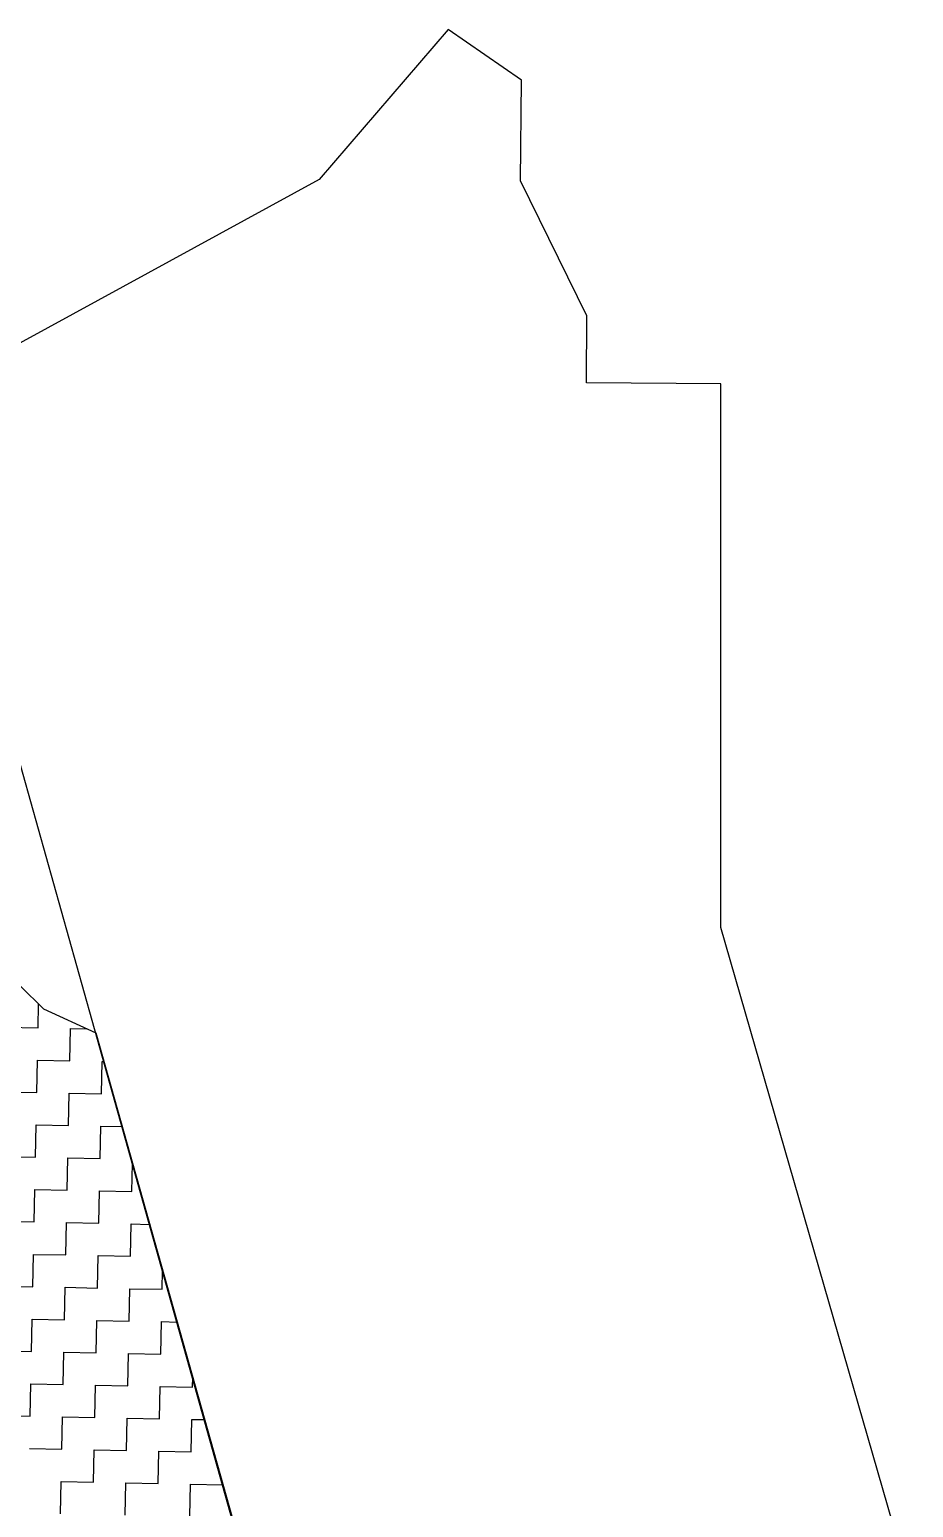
# Model space of a CAD drawing. Header units: metres. Extents: x 276691 to 279396, y 2061581 to 2064323.
# Drawn here: x 279100.6 to 279270.8, y 2063950.5 to 2064235.1 of the extents above; entities that cross this region are included whole.
import ezdxf

# ---------------------------------------------------------------- set-up
doc = ezdxf.new("R2010")
doc.units = ezdxf.units.M
for name, color, linetype in [('POLY_HATCH', 12, 'Continuous'), ('V_BOUND_LINE', 7, 'Continuous'), ('VILLAGE BOUNDRY', 1, 'Continuous')]:
    doc.layers.add(name, color=color, linetype=linetype)

msp = doc.modelspace()

# ---------------------------------------------------------------- linework, layer by layer
at = {"layer": 'POLY_HATCH'}
for p, q in [((279093.65, 2064055.95), (279103.28, 2064046.54)), ((279103.28, 2064046.54), (279113.3, 2064041.87)), ((279113.3, 2064041.87), (279145.24, 2063928.6))]:
    msp.add_line(p, q, dxfattribs=at)
at = {"layer": 'POLY_HATCH', "linetype": 'Continuous'}
for p, q in [((279102.22, 2064042.86), (279102.31, 2064047.48)), ((279095.99, 2064042.98), (279102.22, 2064042.86)), ((279108.32, 2064036.5), (279108.45, 2064042.73)), ((279108.45, 2064042.73), (279111.6, 2064042.66)), ((279101.96, 2064030.4), (279102.09, 2064036.63)), ((279102.09, 2064036.63), (279108.32, 2064036.5)), ((279114.42, 2064030.14), (279114.55, 2064036.37)), ((279114.55, 2064036.37), (279114.85, 2064036.37)), ((279095.73, 2064030.52), (279101.96, 2064030.4)), ((279108.06, 2064024.04), (279108.19, 2064030.27)), ((279108.19, 2064030.27), (279114.42, 2064030.14)), ((279101.71, 2064017.94), (279101.83, 2064024.17)), ((279101.83, 2064024.17), (279108.06, 2064024.04)), ((279114.17, 2064017.68), (279114.29, 2064023.91)), ((279114.29, 2064023.91), (279118.39, 2064023.83)), ((279095.48, 2064018.06), (279101.71, 2064017.94)), ((279107.81, 2064011.58), (279107.94, 2064017.81)), ((279107.94, 2064017.81), (279114.17, 2064017.68)), ((279120.27, 2064011.32), (279120.38, 2064016.75)), ((279101.45, 2064005.48), (279101.58, 2064011.71)), ((279101.58, 2064011.71), (279107.81, 2064011.58)), ((279113.91, 2064005.22), (279114.04, 2064011.45)), ((279114.04, 2064011.45), (279120.27, 2064011.32)), ((279095.22, 2064005.6), (279101.45, 2064005.48)), ((279107.56, 2063999.12), (279107.68, 2064005.35)), ((279107.68, 2064005.35), (279113.91, 2064005.22)), ((279120.02, 2063998.86), (279120.14, 2064005.09)), ((279120.14, 2064005.09), (279123.69, 2064005.02)), ((279101.2, 2063993.01), (279101.32, 2063999.24)), ((279101.32, 2063999.24), (279107.56, 2063999.12)), ((279113.66, 2063992.76), (279113.79, 2063998.99)), ((279113.79, 2063998.99), (279120.02, 2063998.86)), ((279126.12, 2063992.51), (279126.19, 2063996.14)), ((279094.97, 2063993.14), (279101.2, 2063993.01)), ((279107.3, 2063986.66), (279107.43, 2063992.89)), ((279107.43, 2063992.89), (279113.66, 2063992.76)), ((279119.76, 2063986.4), (279119.89, 2063992.63)), ((279119.89, 2063992.63), (279126.12, 2063992.51)), ((279100.94, 2063980.55), (279101.07, 2063986.78)), ((279101.07, 2063986.78), (279107.3, 2063986.66)), ((279113.4, 2063980.3), (279113.53, 2063986.53)), ((279113.53, 2063986.53), (279119.76, 2063986.4)), ((279125.86, 2063980.05), (279125.99, 2063986.28)), ((279125.99, 2063986.28), (279128.99, 2063986.21)), ((279094.71, 2063980.68), (279100.94, 2063980.55)), ((279107.05, 2063974.2), (279107.17, 2063980.43)), ((279107.17, 2063980.43), (279113.4, 2063980.3)), ((279119.51, 2063973.94), (279119.63, 2063980.17)), ((279119.63, 2063980.17), (279125.86, 2063980.05)), ((279131.97, 2063973.69), (279132, 2063975.53)), ((279100.69, 2063968.09), (279100.82, 2063974.32)), ((279100.82, 2063974.32), (279107.05, 2063974.2)), ((279113.15, 2063967.84), (279113.28, 2063974.07)), ((279113.28, 2063974.07), (279119.51, 2063973.94)), ((279125.61, 2063967.58), (279125.74, 2063973.81)), ((279125.74, 2063973.81), (279131.97, 2063973.69)), ((279094.46, 2063968.22), (279100.69, 2063968.09)), ((279106.79, 2063961.74), (279106.92, 2063967.97)), ((279106.92, 2063967.97), (279113.15, 2063967.84)), ((279119.25, 2063961.48), (279119.38, 2063967.71)), ((279119.38, 2063967.71), (279125.61, 2063967.58)), ((279131.71, 2063961.23), (279131.84, 2063967.46)), ((279131.84, 2063967.46), (279134.3, 2063967.41)), ((279100.56, 2063961.86), (279106.79, 2063961.74)), ((279112.89, 2063955.38), (279113.02, 2063961.61)), ((279113.02, 2063961.61), (279119.25, 2063961.48)), ((279125.35, 2063955.12), (279125.48, 2063961.35)), ((279125.48, 2063961.35), (279131.71, 2063961.23)), ((279106.54, 2063949.28), (279106.66, 2063955.51)), ((279106.66, 2063955.51), (279112.89, 2063955.38)), ((279119, 2063949.02), (279119.12, 2063955.25)), ((279119.12, 2063955.25), (279125.35, 2063955.12)), ((279131.46, 2063948.77), (279131.59, 2063955)), ((279131.59, 2063955), (279137.82, 2063954.87)), ((279137.82, 2063954.87), (279137.82, 2063954.92))]:
    msp.add_line(p, q, dxfattribs=at)
at = {"layer": 'V_BOUND_LINE'}
msp.add_line((279152.16, 2063903.3), (279096.36, 2064102.15), dxfattribs=at)
at = {"layer": 'VILLAGE BOUNDRY'}
for p, q in [((279181.23, 2064235.09), (279156.33, 2064206.23)), ((279195.3, 2064225.34), (279181.23, 2064235.09)), ((279195.16, 2064205.95), (279195.3, 2064225.34)), ((279156.33, 2064206.23), (279039.38, 2064142.36)), ((279207.94, 2064179.96), (279195.16, 2064205.95)), ((279207.85, 2064167.03), (279207.94, 2064179.96)), ((279233.71, 2064166.84), (279207.85, 2064167.03)), ((279233.71, 2064062.21), (279233.71, 2064166.84)), ((279270.84, 2063933.54), (279233.71, 2064062.21))]:
    msp.add_line(p, q, dxfattribs=at)

doc.saveas('drawing.dxf')
